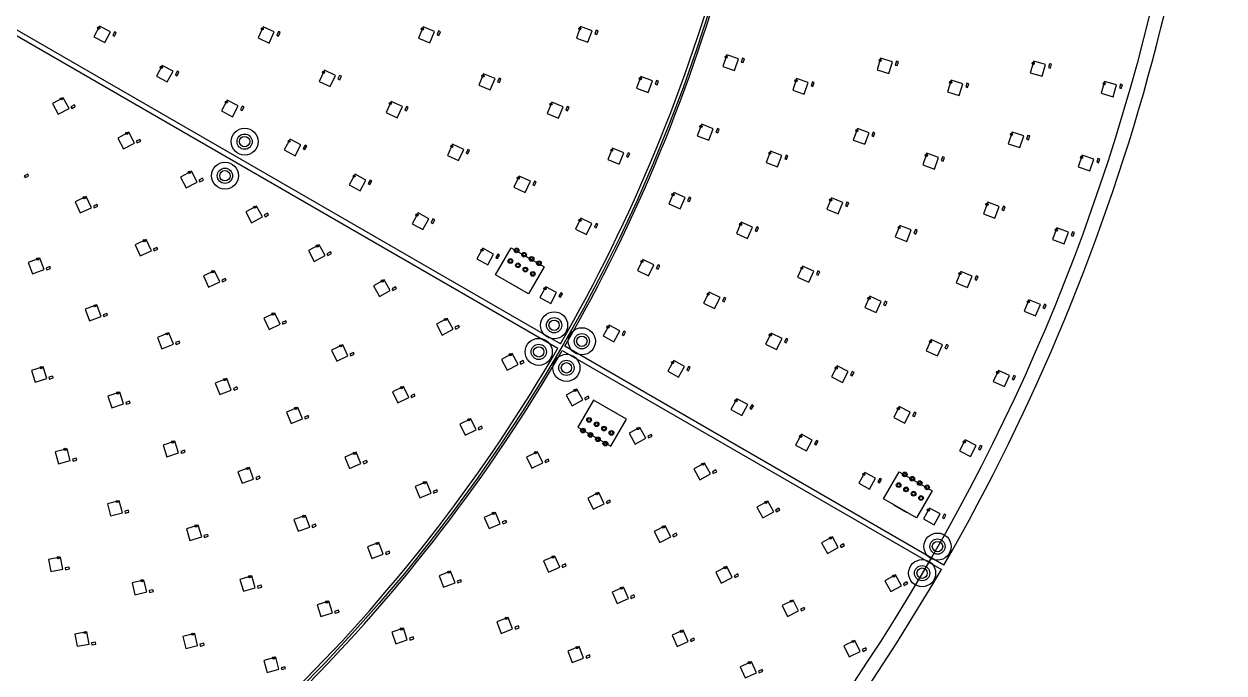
# Model space of a CAD drawing. Header units: millimetres. Extents: x -854 to 854, y -854 to 854.
# Drawn here: x 366.1 to 854, y -470 to -206.1 of the extents above; entities that cross this region are included whole.
import ezdxf

# ---------------------------------------------------------------- set-up
doc = ezdxf.new("R2010")
doc.units = ezdxf.units.MM
for name, color, linetype in [('CAP', 30, 'Continuous'), ('LED', 7, 'Continuous'), ('MOUNT', 1, 'Continuous'), ('OUTLINE', 2, 'Continuous'), ('WAGO', 3, 'Continuous')]:
    doc.layers.add(name, color=color, linetype=linetype)

msp = doc.modelspace()

# ---------------------------------------------------------------- linework, layer by layer
at = {"layer": 'CAP'}
for points in [[(402.91, -209.27), (402.16, -210.68), (402.87, -211.05), (403.61, -209.64), (402.91, -209.27)], [(469.53, -209.17), (468.86, -210.63), (469.59, -210.96), (470.25, -209.5), (469.53, -209.17)], [(534.65, -208.9), (534.05, -210.39), (534.8, -210.69), (535.39, -209.2), (534.65, -208.9)], [(598.72, -208.57), (598.19, -210.08), (598.94, -210.35), (599.47, -208.84), (598.72, -208.57)], [(658.21, -220), (657.7, -221.52), (658.46, -221.77), (658.97, -220.26), (658.21, -220)], [(720.83, -221.21), (720.35, -222.74), (721.11, -222.98), (721.59, -221.45), (720.83, -221.21)], [(783.09, -222.22), (782.64, -223.76), (783.41, -223.98), (783.86, -222.44), (783.09, -222.22)], [(428.38, -225.29), (427.63, -226.7), (428.33, -227.08), (429.09, -225.67), (428.38, -225.29)], [(494.4, -226.96), (493.73, -228.41), (494.45, -228.75), (495.13, -227.3), (494.4, -226.96)], [(559.27, -228.14), (558.65, -229.62), (559.39, -229.92), (560.01, -228.44), (559.27, -228.14)], [(623.27, -229), (622.71, -230.5), (623.46, -230.78), (624.02, -229.28), (623.27, -229)], [(686.62, -229.64), (686.11, -231.16), (686.87, -231.42), (687.38, -229.9), (686.62, -229.64)], [(749.47, -230.14), (748.99, -231.67), (749.76, -231.91), (750.23, -230.38), (749.47, -230.14)], [(811.91, -230.53), (811.47, -232.06), (812.24, -232.29), (812.68, -230.75), (811.91, -230.53)], [(386.58, -238.95), (385.16, -239.7), (385.53, -240.41), (386.95, -239.66), (386.58, -238.95)], [(454.84, -239.43), (454.09, -240.84), (454.79, -241.22), (455.55, -239.81), (454.84, -239.43)], [(521.59, -239.64), (520.92, -241.09), (521.64, -241.43), (522.32, -239.98), (521.59, -239.64)], [(586.98, -239.62), (586.37, -241.1), (587.11, -241.4), (587.72, -239.92), (586.98, -239.62)], [(647.99, -248.5), (647.41, -249.99), (648.16, -250.28), (648.74, -248.79), (647.99, -248.5)], [(413.16, -252.99), (411.75, -253.74), (412.13, -254.45), (413.54, -253.69), (413.16, -252.99)], [(711.33, -250.06), (710.8, -251.57), (711.55, -251.84), (712.09, -250.33), (711.33, -250.06)], [(774.23, -251.35), (773.73, -252.87), (774.49, -253.12), (774.99, -251.6), (774.23, -251.35)], [(480.37, -255.32), (479.61, -256.73), (480.32, -257.11), (481.08, -255.7), (480.37, -255.32)], [(546.56, -257.1), (545.87, -258.54), (546.59, -258.88), (547.28, -257.44), (546.56, -257.1)], [(611.67, -258.4), (611.04, -259.87), (611.77, -260.18), (612.4, -258.71), (611.67, -258.4)], [(675.95, -259.38), (675.37, -260.87), (676.12, -261.16), (676.7, -259.67), (675.95, -259.38)], [(739.59, -260.13), (739.06, -261.64), (739.81, -261.91), (740.35, -260.4), (739.59, -260.13)], [(802.73, -260.72), (802.23, -262.24), (802.99, -262.49), (803.49, -260.97), (802.73, -260.72)], [(367.64, -267.17), (366.17, -267.81), (366.49, -268.55), (367.96, -267.91), (367.64, -267.17)], [(438.64, -268.83), (437.23, -269.58), (437.61, -270.29), (439.02, -269.53), (438.64, -268.83)], [(506.78, -269.56), (506.02, -270.97), (506.72, -271.35), (507.48, -269.94), (506.78, -269.56)], [(573.64, -270.01), (572.95, -271.45), (573.67, -271.8), (574.36, -270.36), (573.64, -270.01)], [(636.54, -276.53), (635.89, -278), (636.62, -278.32), (637.27, -276.85), (636.54, -276.53)], [(395.73, -279.47), (394.28, -280.13), (394.61, -280.86), (396.06, -280.2), (395.73, -279.47)], [(465.15, -282.98), (463.74, -283.74), (464.12, -284.44), (465.53, -283.68), (465.15, -282.98)], [(700.69, -278.5), (700.09, -279.98), (700.83, -280.28), (701.43, -278.8), (700.69, -278.5)], [(764.29, -280.12), (763.73, -281.62), (764.48, -281.9), (765.04, -280.4), (764.29, -280.12)], [(532.36, -285.35), (531.59, -286.75), (532.3, -287.14), (533.06, -285.73), (532.36, -285.35)], [(598.68, -287.21), (597.98, -288.65), (598.7, -289), (599.4, -287.56), (598.68, -287.21)], [(663.99, -288.61), (663.35, -290.08), (664.08, -290.4), (664.73, -288.94), (663.99, -288.61)], [(728.52, -289.7), (727.92, -291.18), (728.66, -291.48), (729.26, -290), (728.52, -289.7)], [(792.42, -290.56), (791.86, -292.06), (792.61, -292.33), (793.17, -290.83), (792.42, -290.56)], [(420.12, -296.94), (418.66, -297.6), (418.99, -298.33), (420.45, -297.67), (420.12, -296.94)], [(490.68, -298.73), (489.27, -299.49), (489.65, -300.19), (491.06, -299.43), (490.68, -298.73)], [(558.72, -299.66), (557.96, -301.07), (558.66, -301.45), (559.42, -300.04), (558.72, -299.66)], [(376.61, -304.75), (375.11, -305.31), (375.39, -306.06), (376.89, -305.5), (376.61, -304.75)], [(623.87, -304.03), (623.16, -305.47), (623.88, -305.82), (624.58, -304.39), (623.87, -304.03)], [(688.91, -306.49), (688.25, -307.95), (688.98, -308.27), (689.64, -306.82), (688.91, -306.49)], [(447.91, -309.55), (446.46, -310.22), (446.8, -310.95), (448.25, -310.27), (447.91, -309.55)], [(753.28, -308.5), (752.67, -309.98), (753.41, -310.29), (754.02, -308.81), (753.28, -308.5)], [(517.13, -312.98), (515.72, -313.74), (516.1, -314.44), (517.51, -313.68), (517.13, -312.98)], [(584.34, -315.37), (583.57, -316.77), (584.27, -317.16), (585.04, -315.75), (584.34, -315.37)], [(650.77, -317.3), (650.07, -318.74), (650.78, -319.09), (651.49, -317.66), (650.77, -317.3)], [(716.26, -318.8), (715.61, -320.26), (716.34, -320.59), (716.99, -319.13), (716.26, -318.8)], [(781, -319.98), (780.39, -321.46), (781.12, -321.77), (781.74, -320.29), (781, -319.98)], [(399.8, -323.78), (398.3, -324.35), (398.58, -325.09), (400.08, -324.53), (399.8, -323.78)], [(472.48, -326.75), (471.03, -327.43), (471.37, -328.16), (472.82, -327.48), (472.48, -326.75)], [(542.71, -328.65), (541.3, -329.41), (541.68, -330.12), (543.09, -329.35), (542.71, -328.65)], [(610.01, -330.96), (609.24, -332.36), (609.94, -332.74), (610.71, -331.34), (610.01, -330.96)], [(429.15, -335.07), (427.66, -335.66), (427.96, -336.4), (429.45, -335.81), (429.15, -335.07)], [(676.01, -333.98), (675.29, -335.41), (676.01, -335.77), (676.72, -334.34), (676.01, -333.98)], [(741.22, -336.45), (740.55, -337.91), (741.28, -338.24), (741.95, -336.79), (741.22, -336.45)], [(500.04, -339.61), (498.6, -340.3), (498.94, -341.02), (500.38, -340.33), (500.04, -339.61)], [(569.1, -342.97), (567.7, -343.74), (568.08, -344.44), (569.49, -343.67), (569.1, -342.97)], [(636.31, -345.39), (635.54, -346.79), (636.25, -347.17), (637.01, -345.77), (636.31, -345.39)], [(377.77, -349.24), (376.24, -349.7), (376.47, -350.47), (378, -350), (377.77, -349.24)], [(702.85, -347.38), (702.13, -348.81), (702.85, -349.17), (703.56, -347.74), (702.85, -347.38)], [(768.49, -348.96), (767.82, -350.42), (768.55, -350.75), (769.21, -349.29), (768.49, -348.96)], [(452.68, -353.67), (451.2, -354.27), (451.49, -355.01), (452.98, -354.42), (452.68, -353.67)], [(408.94, -359.45), (407.42, -359.96), (407.68, -360.72), (409.19, -360.21), (408.94, -359.45)], [(524.76, -356.6), (523.32, -357.29), (523.66, -358.01), (525.11, -357.33), (524.76, -356.6)], [(595.43, -357.41), (594.03, -358.18), (594.41, -358.88), (595.82, -358.11), (595.43, -357.41)], [(662.01, -360.93), (661.24, -362.33), (661.94, -362.72), (662.71, -361.31), (662.01, -360.93)], [(481.58, -365.32), (480.1, -365.93), (480.41, -366.67), (481.89, -366.06), (481.58, -365.32)], [(728.12, -363.93), (727.4, -365.36), (728.11, -365.72), (728.84, -364.29), (728.12, -363.93)], [(552.14, -369.66), (550.7, -370.36), (551.05, -371.08), (552.49, -370.38), (552.14, -369.66)], [(621.08, -372.97), (619.68, -373.74), (620.06, -374.44), (621.46, -373.67), (621.08, -372.97)], [(688.29, -375.4), (687.52, -376.8), (688.22, -377.19), (688.99, -375.79), (688.29, -375.4)], [(431.35, -379.4), (429.83, -379.9), (430.09, -380.66), (431.61, -380.16), (431.35, -379.4)], [(754.9, -377.45), (754.18, -378.88), (754.9, -379.24), (755.62, -377.81), (754.9, -377.45)], [(387.35, -382.62), (385.81, -383.04), (386.01, -383.81), (387.56, -383.4), (387.35, -382.62)], [(505.38, -383.58), (503.9, -384.19), (504.21, -384.93), (505.69, -384.32), (505.38, -383.58)], [(579.27, -383.04), (577.84, -383.75), (578.19, -384.46), (579.63, -383.76), (579.27, -383.04)], [(461.8, -390.02), (460.29, -390.55), (460.56, -391.31), (462.07, -390.77), (461.8, -390.02)], [(647.38, -387.45), (645.98, -388.22), (646.36, -388.92), (647.76, -388.15), (647.38, -387.45)], [(714, -390.9), (713.23, -392.3), (713.93, -392.69), (714.7, -391.29), (714, -390.9)], [(533.93, -395.52), (532.45, -396.15), (532.77, -396.88), (534.24, -396.25), (533.93, -395.52)], [(604.22, -399.71), (602.78, -400.41), (603.14, -401.13), (604.57, -400.42), (604.22, -399.71)], [(408.56, -403.84), (407.02, -404.25), (407.23, -405.02), (408.77, -404.61), (408.56, -403.84)], [(673.05, -402.97), (671.65, -403.74), (672.03, -404.44), (673.44, -403.67), (673.05, -402.97)], [(484.61, -409.5), (483.11, -410.04), (483.37, -410.79), (484.88, -410.26), (484.61, -409.5)], [(562.01, -407.94), (560.55, -408.59), (560.87, -409.32), (562.34, -408.67), (562.01, -407.94)], [(740.26, -405.41), (739.49, -406.81), (740.19, -407.2), (740.96, -405.8), (740.26, -405.41)], [(440.76, -413.65), (439.22, -414.11), (439.45, -414.88), (440.98, -414.42), (440.76, -413.65)], [(631.25, -413.2), (629.82, -413.91), (630.18, -414.63), (631.61, -413.92), (631.25, -413.2)], [(699.32, -417.48), (697.92, -418.26), (698.31, -418.96), (699.71, -418.18), (699.32, -417.48)], [(514.5, -420.47), (513, -421.03), (513.28, -421.78), (514.78, -421.22), (514.5, -420.47)], [(384.39, -426.91), (382.82, -427.23), (382.99, -428.02), (384.55, -427.69), (384.39, -426.91)], [(586.21, -425.68), (584.74, -426.33), (585.07, -427.06), (586.53, -426.41), (586.21, -425.68)], [(543.69, -432.07), (542.19, -432.65), (542.48, -433.39), (543.98, -432.81), (543.69, -432.07)], [(656.28, -429.74), (654.85, -430.46), (655.2, -431.17), (656.64, -430.46), (656.28, -429.74)], [(725.02, -432.96), (723.62, -433.74), (724.01, -434.44), (725.41, -433.66), (725.02, -432.96)], [(418.5, -436.15), (416.95, -436.53), (417.13, -437.31), (418.69, -436.93), (418.5, -436.15)], [(462.52, -434.3), (460.98, -434.76), (461.21, -435.53), (462.74, -435.07), (462.52, -434.3)], [(614.1, -438.28), (612.64, -438.94), (612.97, -439.67), (614.43, -439.01), (614.1, -438.28)], [(683.23, -443.34), (681.8, -444.06), (682.16, -444.77), (683.59, -444.05), (683.23, -443.34)], [(493.91, -444.48), (492.39, -444.97), (492.63, -445.73), (494.16, -445.24), (493.91, -444.48)], [(567.08, -450.85), (565.59, -451.43), (565.88, -452.17), (567.37, -451.59), (567.08, -450.85)], [(395.1, -457.46), (393.53, -457.75), (393.68, -458.54), (395.25, -458.25), (395.1, -457.46)], [(439.15, -457.92), (437.6, -458.29), (437.78, -459.07), (439.34, -458.69), (439.15, -457.92)], [(524.32, -455.37), (522.81, -455.89), (523.06, -456.64), (524.58, -456.13), (524.32, -455.37)], [(638.44, -455.82), (636.98, -456.47), (637.31, -457.2), (638.77, -456.55), (638.44, -455.82)], [(595.96, -462.65), (594.47, -463.25), (594.77, -463.99), (596.25, -463.4), (595.96, -462.65)], [(708.32, -459.77), (706.9, -460.49), (707.26, -461.21), (708.68, -460.49), (708.32, -459.77)], [(472.2, -467.48), (470.66, -467.89), (470.86, -468.66), (472.41, -468.25), (472.2, -467.48)], [(666.17, -468.57), (664.72, -469.24), (665.05, -469.97), (666.5, -469.3), (666.17, -468.57)]]:
    msp.add_lwpolyline(points, dxfattribs=at)
at = {"layer": 'LED'}
for points in [[(401.23, -209.23), (396.81, -206.89), (394.47, -211.31), (398.89, -213.65), (401.23, -209.23)], [(467.85, -209.24), (463.3, -207.17), (461.23, -211.73), (465.79, -213.79), (467.85, -209.24)], [(532.97, -209.05), (528.33, -207.2), (526.48, -211.85), (531.13, -213.69), (532.97, -209.05)], [(597.06, -208.78), (592.34, -207.11), (590.67, -211.82), (595.39, -213.49), (597.06, -208.78)], [(656.55, -220.23), (651.82, -218.62), (650.21, -223.36), (654.95, -224.96), (656.55, -220.23)], [(426.71, -225.24), (422.3, -222.89), (419.94, -227.3), (424.35, -229.65), (426.71, -225.24)], [(719.17, -221.48), (714.4, -220), (712.91, -224.77), (717.68, -226.26), (719.17, -221.48)], [(781.44, -222.53), (776.63, -221.14), (775.25, -225.95), (780.05, -227.33), (781.44, -222.53)], [(492.73, -227), (488.2, -224.89), (486.08, -229.42), (490.62, -231.54), (492.73, -227)], [(557.59, -228.26), (552.97, -226.34), (551.06, -230.96), (555.68, -232.88), (557.59, -228.26)], [(621.6, -229.18), (616.92, -227.43), (615.17, -232.12), (619.86, -233.86), (621.6, -229.18)], [(684.96, -229.87), (680.23, -228.27), (678.62, -233), (683.35, -234.61), (684.96, -229.87)], [(747.81, -230.41), (743.04, -228.92), (741.55, -233.7), (746.33, -235.18), (747.81, -230.41)], [(810.26, -230.83), (805.46, -229.45), (804.08, -234.25), (808.88, -235.64), (810.26, -230.83)], [(384.4, -240.46), (382.07, -236.04), (377.65, -238.37), (379.98, -242.79), (384.4, -240.46)], [(453.16, -239.39), (448.75, -237.03), (446.4, -241.44), (450.81, -243.8), (453.16, -239.39)], [(519.92, -239.68), (515.39, -237.57), (513.27, -242.1), (517.8, -244.21), (519.92, -239.68)], [(585.31, -239.74), (580.69, -237.82), (578.78, -242.44), (583.4, -244.36), (585.31, -239.74)], [(646.32, -248.66), (641.66, -246.85), (639.85, -251.51), (644.51, -253.32), (646.32, -248.66)], [(709.67, -250.26), (704.96, -248.58), (703.28, -253.29), (707.99, -254.97), (709.67, -250.26)], [(411, -254.5), (408.64, -250.09), (404.23, -252.45), (406.59, -256.86), (411, -254.5)], [(478.7, -255.27), (474.29, -252.9), (471.92, -257.3), (476.32, -259.67), (478.7, -255.27)], [(772.57, -251.59), (767.82, -250.03), (766.26, -254.78), (771.01, -256.34), (772.57, -251.59)], [(544.88, -257.13), (540.37, -254.97), (538.22, -259.49), (542.73, -261.64), (544.88, -257.13)], [(609.99, -258.5), (605.4, -256.53), (603.43, -261.12), (608.03, -263.09), (609.99, -258.5)], [(674.28, -259.53), (669.62, -257.72), (667.81, -262.38), (672.47, -264.19), (674.28, -259.53)], [(737.93, -260.33), (733.22, -258.66), (731.54, -263.37), (736.25, -265.04), (737.93, -260.33)], [(801.07, -260.97), (796.32, -259.4), (794.75, -264.15), (799.5, -265.72), (801.07, -260.97)], [(436.48, -270.34), (434.12, -265.93), (429.71, -268.29), (432.07, -272.7), (436.48, -270.34)], [(505.1, -269.51), (500.7, -267.14), (498.33, -271.54), (502.73, -273.91), (505.1, -269.51)], [(571.96, -270.04), (567.45, -267.89), (565.3, -272.4), (569.81, -274.55), (571.96, -270.04)], [(393.48, -280.83), (391.41, -276.28), (386.86, -278.34), (388.92, -282.9), (393.48, -280.83)], [(634.86, -276.61), (630.28, -274.6), (628.27, -279.18), (632.85, -281.19), (634.86, -276.61)], [(699.02, -278.64), (694.38, -276.77), (692.51, -281.41), (697.15, -283.27), (699.02, -278.64)], [(462.99, -284.5), (460.62, -280.1), (456.22, -282.47), (458.59, -286.87), (462.99, -284.5)], [(530.68, -285.29), (526.29, -282.91), (523.9, -287.3), (528.29, -289.69), (530.68, -285.29)], [(762.62, -280.3), (757.94, -278.56), (756.2, -283.25), (760.88, -284.99), (762.62, -280.3)], [(597, -287.23), (592.51, -285.04), (590.32, -289.54), (594.82, -291.72), (597, -287.23)], [(662.32, -288.7), (657.74, -286.68), (655.73, -291.26), (660.31, -293.27), (662.32, -288.7)], [(726.85, -289.84), (722.21, -287.97), (720.34, -292.61), (724.98, -294.47), (726.85, -289.84)], [(790.75, -290.74), (786.06, -289), (784.32, -293.69), (789.01, -295.43), (790.75, -290.74)], [(417.86, -298.31), (415.8, -293.75), (411.24, -295.82), (413.31, -300.37), (417.86, -298.31)], [(488.52, -300.25), (486.15, -295.85), (481.75, -298.22), (484.12, -302.62), (488.52, -300.25)], [(557.04, -299.61), (552.65, -297.22), (550.26, -301.61), (554.66, -304), (557.04, -299.61)], [(374.27, -305.97), (372.5, -301.29), (367.82, -303.05), (369.59, -307.73), (374.27, -305.97)], [(622.19, -304.04), (617.71, -301.83), (615.49, -306.32), (619.98, -308.53), (622.19, -304.04)], [(445.66, -310.94), (443.55, -306.41), (439.02, -308.52), (441.13, -313.05), (445.66, -310.94)], [(687.23, -306.56), (682.67, -304.5), (680.62, -309.06), (685.18, -311.12), (687.23, -306.56)], [(751.61, -308.62), (746.99, -306.71), (745.08, -311.33), (749.7, -313.24), (751.61, -308.62)], [(514.97, -314.5), (512.59, -310.11), (508.19, -312.5), (510.58, -316.89), (514.97, -314.5)], [(582.66, -315.31), (578.27, -312.91), (575.88, -317.3), (580.26, -319.7), (582.66, -315.31)], [(649.1, -317.31), (644.61, -315.1), (642.4, -319.58), (646.88, -321.8), (649.1, -317.31)], [(714.59, -318.87), (710.03, -316.82), (707.98, -321.38), (712.54, -323.43), (714.59, -318.87)], [(397.46, -325), (395.69, -320.32), (391.01, -322.08), (392.78, -326.76), (397.46, -325)], [(779.33, -320.1), (774.71, -318.19), (772.79, -322.81), (777.41, -324.72), (779.33, -320.1)], [(470.24, -328.15), (468.13, -323.62), (463.59, -325.73), (465.71, -330.26), (470.24, -328.15)], [(540.55, -330.18), (538.17, -325.78), (533.77, -328.17), (536.16, -332.56), (540.55, -330.18)], [(426.83, -336.33), (424.98, -331.68), (420.34, -333.53), (422.18, -338.17), (426.83, -336.33)], [(608.34, -330.89), (603.95, -328.49), (601.55, -332.87), (605.93, -335.28), (608.34, -330.89)], [(674.33, -333.98), (669.86, -331.75), (667.62, -336.22), (672.1, -338.45), (674.33, -333.98)], [(497.81, -341.02), (495.66, -336.51), (491.14, -338.66), (493.3, -343.18), (497.81, -341.02)], [(739.54, -336.51), (735, -334.42), (732.91, -338.97), (737.46, -341.05), (739.54, -336.51)], [(566.95, -344.5), (564.56, -340.12), (560.17, -342.51), (562.57, -346.9), (566.95, -344.5)], [(375.35, -350.3), (373.9, -345.51), (369.11, -346.97), (370.56, -351.75), (375.35, -350.3)], [(634.64, -345.32), (630.25, -342.92), (627.85, -347.3), (632.23, -349.71), (634.64, -345.32)], [(701.17, -347.38), (696.7, -345.15), (694.46, -349.62), (698.93, -351.86), (701.17, -347.38)], [(450.36, -354.93), (448.52, -350.29), (443.87, -352.13), (445.72, -356.78), (450.36, -354.93)], [(766.81, -349.02), (762.27, -346.93), (760.18, -351.48), (764.73, -353.56), (766.81, -349.02)], [(406.55, -360.58), (404.98, -355.83), (400.23, -357.4), (401.81, -362.15), (406.55, -360.58)], [(522.53, -358.02), (520.38, -353.5), (515.87, -355.66), (518.02, -360.17), (522.53, -358.02)], [(593.28, -358.94), (590.88, -354.56), (586.49, -356.96), (588.9, -361.35), (593.28, -358.94)], [(660.33, -360.86), (655.96, -358.45), (653.54, -362.83), (657.92, -365.24), (660.33, -360.86)], [(479.28, -366.61), (477.37, -361.99), (472.75, -363.9), (474.66, -368.52), (479.28, -366.61)], [(726.44, -363.93), (721.98, -361.67), (719.73, -366.14), (724.19, -368.39), (726.44, -363.93)], [(549.92, -371.09), (547.73, -366.59), (543.24, -368.78), (545.42, -373.28), (549.92, -371.09)], [(618.93, -374.51), (616.53, -370.12), (612.14, -372.53), (614.55, -376.91), (618.93, -374.51)], [(686.61, -375.33), (682.23, -372.92), (679.82, -377.3), (684.2, -379.71), (686.61, -375.33)], [(753.22, -377.45), (748.76, -375.19), (746.51, -379.66), (750.97, -381.91), (753.22, -377.45)], [(384.9, -383.61), (383.61, -378.78), (378.78, -380.07), (380.07, -384.9), (384.9, -383.61)], [(428.96, -380.52), (427.39, -375.77), (422.64, -377.35), (424.22, -382.09), (428.96, -380.52)], [(503.08, -384.87), (501.17, -380.25), (496.55, -382.17), (498.46, -386.79), (503.08, -384.87)], [(577.06, -384.48), (574.85, -380), (570.37, -382.21), (572.58, -386.69), (577.06, -384.48)], [(645.23, -388.99), (642.82, -384.61), (638.44, -387.02), (640.85, -391.4), (645.23, -388.99)], [(459.43, -391.19), (457.77, -386.48), (453.05, -388.15), (454.72, -392.86), (459.43, -391.19)], [(712.33, -390.83), (707.95, -388.41), (705.53, -392.79), (709.91, -395.21), (712.33, -390.83)], [(531.64, -396.84), (529.67, -392.24), (525.07, -394.21), (527.04, -398.81), (531.64, -396.84)], [(406.11, -404.82), (404.82, -399.99), (399.99, -401.28), (401.28, -406.11), (406.11, -404.82)], [(602.01, -401.15), (599.79, -396.66), (595.31, -398.87), (597.52, -403.36), (602.01, -401.15)], [(559.74, -409.29), (557.73, -404.71), (553.15, -406.72), (555.17, -411.3), (559.74, -409.29)], [(670.91, -404.51), (668.49, -400.13), (664.11, -402.54), (666.53, -406.92), (670.91, -404.51)], [(738.59, -405.35), (734.21, -402.93), (731.79, -407.3), (736.17, -409.72), (738.59, -405.35)], [(482.25, -410.67), (480.58, -405.96), (475.86, -407.63), (477.53, -412.34), (482.25, -410.67)], [(438.33, -414.7), (436.91, -409.91), (432.12, -411.33), (433.54, -416.12), (438.33, -414.7)], [(629.05, -414.65), (626.81, -410.18), (622.34, -412.41), (624.57, -416.89), (629.05, -414.65)], [(697.18, -419.02), (694.76, -414.65), (690.39, -417.07), (692.81, -421.44), (697.18, -419.02)], [(512.16, -421.68), (510.41, -417), (505.72, -418.75), (507.47, -423.43), (512.16, -421.68)], [(381.89, -427.75), (380.88, -422.85), (375.98, -423.86), (376.99, -428.76), (381.89, -427.75)], [(583.94, -427.02), (581.92, -422.45), (577.34, -424.46), (579.36, -429.04), (583.94, -427.02)], [(541.36, -433.31), (539.54, -428.65), (534.88, -430.46), (536.7, -435.12), (541.36, -433.31)], [(654.07, -431.19), (651.84, -426.72), (647.37, -428.95), (649.6, -433.43), (654.07, -431.19)], [(416.03, -437.07), (414.86, -432.21), (410, -433.38), (411.17, -438.24), (416.03, -437.07)], [(460.09, -435.35), (458.67, -430.56), (453.88, -431.98), (455.3, -436.77), (460.09, -435.35)], [(722.88, -434.51), (720.46, -430.13), (716.08, -432.55), (718.5, -436.93), (722.88, -434.51)], [(611.84, -439.65), (609.79, -435.09), (605.23, -437.14), (607.28, -441.7), (611.84, -439.65)], [(491.51, -445.58), (489.99, -440.81), (485.23, -442.34), (486.75, -447.1), (491.51, -445.58)], [(681.03, -444.8), (678.77, -440.34), (674.31, -442.59), (676.56, -447.05), (681.03, -444.8)], [(564.75, -452.09), (562.94, -447.43), (558.28, -449.24), (560.09, -453.9), (564.75, -452.09)], [(392.58, -458.25), (391.67, -453.33), (386.76, -454.24), (387.67, -459.16), (392.58, -458.25)], [(521.94, -456.51), (520.33, -451.78), (515.6, -453.38), (517.21, -458.12), (521.94, -456.51)], [(636.18, -457.18), (634.13, -452.62), (629.57, -454.67), (631.62, -459.23), (636.18, -457.18)], [(436.68, -458.83), (435.51, -453.97), (430.65, -455.14), (431.82, -460), (436.68, -458.83)], [(706.13, -461.23), (703.87, -456.77), (699.41, -459.02), (701.66, -463.49), (706.13, -461.23)], [(593.64, -463.93), (591.77, -459.29), (587.14, -461.15), (589, -465.79), (593.64, -463.93)], [(469.75, -468.46), (468.46, -463.63), (463.63, -464.92), (464.92, -469.75), (469.75, -468.46)], [(663.92, -469.95), (661.83, -465.41), (657.29, -467.49), (659.37, -472.04), (663.92, -469.95)]]:
    msp.add_lwpolyline(points, dxfattribs=at)
for centre in [(396.43, -207.71), (462.97, -208.01), (528.04, -208.06), (592.09, -207.97), (651.58, -219.49), (421.92, -223.7), (714.18, -220.87), (776.43, -222.02), (487.86, -225.73), (552.68, -227.19), (616.65, -228.29), (679.98, -229.13), (742.82, -229.8), (805.26, -230.33), (381.3, -236.5), (448.37, -237.85), (515.05, -238.41), (580.39, -238.67), (641.38, -247.7), (407.87, -250.56), (473.91, -253.71), (704.7, -249.45), (767.59, -250.9), (540.03, -255.81), (605.09, -257.37), (669.34, -258.58), (732.96, -259.52), (796.08, -260.27), (433.35, -266.4), (500.32, -267.95), (567.11, -268.72), (390.61, -276.7), (629.97, -275.44), (694.09, -277.62), (459.85, -280.57), (757.67, -279.42), (525.9, -283.72), (592.16, -285.87), (657.43, -287.53), (721.92, -288.82), (785.8, -289.86), (415, -294.17), (485.38, -296.32), (552.27, -298.03), (371.68, -301.65), (617.35, -302.66), (442.76, -306.83), (682.35, -305.35), (746.69, -307.56), (511.82, -310.58), (577.88, -313.73), (644.26, -315.93), (394.87, -320.68), (709.7, -317.66), (774.41, -319.04), (467.33, -324.04), (537.4, -326.26), (424.17, -332.06), (603.56, -329.3), (494.87, -336.94), (669.5, -332.57), (734.67, -335.26), (563.79, -340.59), (373.05, -345.82), (629.86, -343.73), (696.34, -345.98), (447.7, -350.67), (761.94, -347.77), (404.14, -356.16), (519.59, -353.94), (590.11, -355.04), (655.56, -359.26), (476.55, -362.38), (721.62, -362.5), (546.95, -367.03), (615.76, -370.6), (426.55, -376.1), (681.84, -373.73), (748.4, -376.02), (382.75, -379.06), (500.35, -380.64), (574.07, -380.44), (642.06, -385.09), (456.93, -386.83), (707.56, -389.23), (528.86, -392.64), (403.96, -400.27), (599.01, -397.11), (556.92, -405.12), (667.73, -400.61), (733.82, -403.74), (436.06, -410.21), (479.75, -406.31), (626.03, -410.63), (694, -415.13), (509.58, -417.36), (380.01, -423.08), (581.12, -422.86), (538.72, -429.02), (651.06, -427.17), (414, -432.47), (457.82, -430.86), (719.7, -430.61), (608.99, -435.5), (489.15, -441.14), (677.99, -440.79), (562.12, -447.8), (390.8, -453.54), (519.5, -452.11), (633.33, -453.04), (434.65, -454.23), (703.09, -457.22), (467.6, -463.91), (590.96, -459.67), (661.04, -465.83)]:
    msp.add_circle(centre, 0.45, dxfattribs=at)
at = {"layer": 'MOUNT'}
for centre, radius in [((455.79, -253.91), 5.5), ((455.79, -253.91), 3.1), ((455.79, -253.91), 2.11), ((447.79, -267.77), 5.5), ((447.79, -267.77), 3.1), ((447.79, -267.77), 2.11), ((581.63, -328.59), 5.5), ((581.63, -328.59), 3.1), ((581.63, -328.59), 2.11), ((592.89, -335.09), 5.5), ((575.38, -339.41), 5.5), ((575.38, -339.41), 3.1), ((592.89, -335.09), 3.1), ((592.89, -335.09), 2.11), ((575.38, -339.41), 2.11), ((586.64, -345.91), 5.5), ((586.64, -345.91), 3.1), ((586.64, -345.91), 2.11), ((737.51, -418.59), 5.5), ((737.51, -418.59), 3.1), ((737.51, -418.59), 2.11), ((731.26, -429.41), 5.5), ((731.26, -429.41), 3.1), ((731.26, -429.41), 2.11)]:
    msp.add_circle(centre, radius, dxfattribs=at)
at = {"layer": 'OUTLINE'}
for p, q in [((584.2, -336.13), (196.22, -112.13)), ((195.22, -113.86), (583.2, -337.87)), ((584.93, -338.87), (739.09, -427.87)), ((740.09, -426.13), (585.93, -337.13))]:
    msp.add_line(p, q, dxfattribs=at)
for radius in [848, 675]:
    msp.add_circle((0, 0), radius, dxfattribs=at)
for radius, start, end in [(674, 330.085, 359.915), (676, 330.0848, 359.9152), (854, 330.0671, 359.9329), (674, 300.085, 329.915), (676, 300.0848, 329.9152), (854, 300.0671, 329.9329)]:
    msp.add_arc((0, 0), radius, start, end, dxfattribs=at)
at = {"layer": 'WAGO'}
for p, q in [((561.88, -310.43), (567.08, -313.43)), ((601.75, -361.4), (606.95, -364.4)), ((719.72, -401.56), (724.92, -404.56))]:
    msp.add_line(p, q, dxfattribs=at)
for points in [[(564.12, -297.06), (577.54, -304.81), (571.19, -315.8), (557.77, -308.05), (564.12, -297.06)], [(591.29, -370.02), (604.71, -377.77), (611.06, -366.77), (597.64, -359.02), (591.29, -370.02)], [(721.96, -388.19), (735.38, -395.94), (729.03, -406.93), (715.61, -399.18), (721.96, -388.19)]]:
    msp.add_lwpolyline(points, dxfattribs=at)
for centre, radius in [((566.38, -298.13), 0.95), ((566.38, -298.13), 0.6), ((563.88, -302.46), 0.95), ((563.88, -302.46), 0.6), ((569.41, -299.88), 0.95), ((569.41, -299.88), 0.6), ((572.44, -301.63), 0.95), ((572.44, -301.63), 0.6), ((575.47, -303.38), 0.95), ((566.91, -304.21), 0.95), ((566.91, -304.21), 0.6), ((569.94, -305.96), 0.95), ((569.94, -305.96), 0.6), ((572.97, -307.71), 0.95), ((572.97, -307.71), 0.6), ((575.47, -303.38), 0.6), ((593.36, -371.44), 0.95), ((595.86, -367.11), 0.95), ((595.86, -367.11), 0.6), ((598.89, -368.86), 0.95), ((598.89, -368.86), 0.6), ((601.92, -370.61), 0.95), ((601.92, -370.61), 0.6), ((593.36, -371.44), 0.6), ((596.39, -373.19), 0.95), ((596.39, -373.19), 0.6), ((599.42, -374.94), 0.95), ((599.42, -374.94), 0.6), ((604.95, -372.36), 0.95), ((604.95, -372.36), 0.6), ((602.45, -376.69), 0.95), ((602.45, -376.69), 0.6), ((724.22, -389.26), 0.95), ((724.22, -389.26), 0.6), ((727.25, -391.01), 0.95), ((721.72, -393.59), 0.95), ((721.72, -393.59), 0.6), ((724.75, -395.34), 0.95), ((724.75, -395.34), 0.6), ((727.25, -391.01), 0.6), ((730.28, -392.76), 0.95), ((730.28, -392.76), 0.6), ((733.31, -394.51), 0.95), ((733.31, -394.51), 0.6), ((727.78, -397.09), 0.95), ((727.78, -397.09), 0.6), ((730.81, -398.84), 0.95), ((730.81, -398.84), 0.6)]:
    msp.add_circle(centre, radius, dxfattribs=at)

doc.saveas('drawing.dxf')
